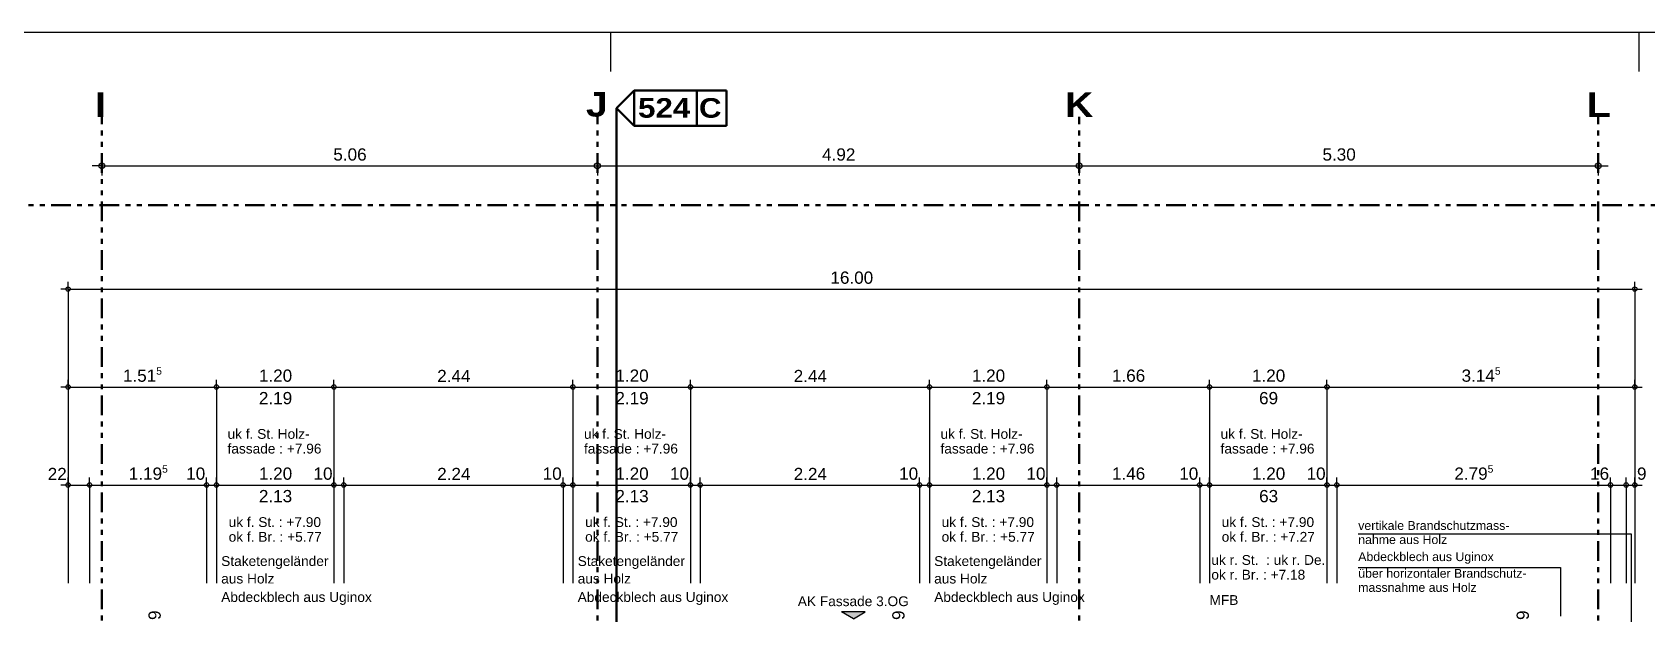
# Model space of a CAD drawing. Header units: centimetres. Extents: x 0.3 to 84.3, y 0.3 to 59.7.
# Drawn here: x 30.49 to 63.46, y 47.83 to 59.7 of the extents above; entities that cross this region are included whole.
import ezdxf

# ---------------------------------------------------------------- set-up
doc = ezdxf.new("R2010")
doc.units = ezdxf.units.CM
for name, pattern in [('AUSGEZOGEN', [0]), ('LINIE_23', [0.79, 0.4, -0.13, 0, -0.13, 0, -0.13]), ('RAND', [44.45, 12.7, -6.35, 12.7, -6.35, 0, -6.35]), ('STRICHPUNKT', [25.4, 12.7, -6.35, 0, -6.35])]:
    doc.linetypes.add(name, pattern=pattern)
for name, color, linetype, lineweight in [('Bauachsen grob', 7, 'RAND', 25), ('Plankopf', 7, 'AUSGEZOGEN', 25), ('Schnittbegrenzung', 7, 'AUSGEZOGEN', 25), ('Text Koten', 7, 'AUSGEZOGEN', 50), ('Text Werkplan Ausfuehrung', 7, 'AUSGEZOGEN', 50), ('Vorprojektmasse', 7, 'AUSGEZOGEN', 25), ('Werkplan- Ausfuehrungsmasse', 7, 'AUSGEZOGEN', 25)]:
    doc.layers.add(name, color=color, linetype=linetype, lineweight=lineweight)
doc.styles.add('ARIAL', font='ARIAL.TTF')
doc.styles.add('Arial Black', font='Arial Black')

msp = doc.modelspace()

# ---------------------------------------------------------------- hatches: boundary and pattern name
at = {"layer": 'Text Werkplan Ausfuehrung', "linetype": 'AUSGEZOGEN', "lineweight": 25}
msp.add_hatch(color=7, dxfattribs=at).paths.add_polyline_path([(47.258, 47.732), (47.5, 47.872), (47.016, 47.872)])

# ---------------------------------------------------------------- linework, layer by layer
at = {"layer": 'Bauachsen grob', "color": 32, "linetype": 'LINIE_23', "lineweight": 50, "true_color": 0xc36e14}
for p, q in [((31.91, 1.394), (31.91, 57.974)), ((42.03, 1.394), (42.03, 57.974)), ((51.87, 1.394), (51.87, 57.974)), ((62.47, 1.394), (62.47, 57.974)), ((21.964, 56.174), (72.416, 56.174))]:
    msp.add_line(p, q, dxfattribs=at)
at = {"layer": 'Plankopf', "color": 7, "linetype": 'AUSGEZOGEN', "lineweight": 25}
for p, q in [((0.3, 59.7), (84.3, 59.7)), ((42.3, 59.7), (42.3, 58.9)), ((63.3, 59.7), (63.3, 58.9))]:
    msp.add_line(p, q, dxfattribs=at)
at = {"layer": 'Schnittbegrenzung', "color": 14, "linetype": 'AUSGEZOGEN', "lineweight": 50, "true_color": 0xb20000}
for p, q in [((42.78, 58.511), (42.42, 58.151)), ((42.78, 57.791), (42.78, 58.511)), ((44.664, 58.511), (42.78, 58.511)), ((44.06, 57.791), (44.06, 58.511)), ((44.664, 57.791), (44.664, 58.511)), ((42.42, 58.151), (42.78, 57.791)), ((42.78, 57.791), (44.664, 57.791)), ((42.78, 57.791), (44.664, 57.791))]:
    msp.add_line(p, q, dxfattribs=at)
at = {"layer": 'Schnittbegrenzung', "color": 14, "linetype": 'STRICHPUNKT', "lineweight": 50, "true_color": 0xb20000}
msp.add_line((42.42, 46.214), (42.42, 58.151), dxfattribs=at)
at = {"layer": 'Text Werkplan Ausfuehrung', "color": 7, "linetype": 'AUSGEZOGEN', "lineweight": 25}
for p, q in [((57.568, 49.465), (63.144, 49.465)), ((63.144, 49.465), (63.144, 47.004)), ((57.568, 48.777), (61.698, 48.777)), ((61.698, 48.777), (61.698, 47.782)), ((47.258, 47.732), (47.016, 47.872)), ((47.5, 47.872), (47.016, 47.872)), ((47.258, 47.732), (47.5, 47.872))]:
    msp.add_line(p, q, dxfattribs=at)
at = {"layer": 'Vorprojektmasse', "color": 32, "linetype": 'AUSGEZOGEN', "lineweight": 25, "true_color": 0xc36e14}
for p, q in [((31.91, 56.974), (31.91, 57.174)), ((42.03, 56.974), (42.03, 57.174)), ((51.87, 56.974), (51.87, 57.174)), ((62.47, 56.974), (62.47, 57.174)), ((31.91, 56.974), (31.71, 56.974)), ((31.91, 56.974), (31.91, 56.774)), ((42.03, 56.974), (42.03, 56.774)), ((42.03, 56.974), (51.87, 56.974)), ((51.87, 56.974), (51.87, 56.774)), ((51.87, 56.974), (62.47, 56.974)), ((62.47, 56.974), (62.47, 56.774)), ((62.47, 56.974), (62.67, 56.974))]:
    msp.add_line(p, q, dxfattribs=at)
msp.add_lwpolyline([(31.91, 56.974), (36.457, 56.974), (36.457, 56.974), (42.03, 56.974)], dxfattribs=at)
for centre in [(31.91, 56.974), (42.03, 56.974), (51.87, 56.974), (62.47, 56.974)]:
    msp.add_circle(centre, 0.06, dxfattribs=at)
at = {"layer": 'Werkplan- Ausfuehrungsmasse', "color": 7, "linetype": 'AUSGEZOGEN', "lineweight": 25}
for p, q in [((31.22, 54.46), (31.07, 54.46)), ((31.22, 54.46), (31.22, 54.61)), ((31.22, 54.46), (31.22, 54.31)), ((31.22, 54.46), (31.22, 52.06)), ((63.216, 54.46), (63.216, 54.61)), ((63.216, 54.46), (63.216, 54.31)), ((63.216, 54.46), (63.216, 52.06)), ((63.216, 54.46), (63.366, 54.46)), ((31.22, 52.46), (31.07, 52.46)), ((31.22, 52.46), (31.22, 52.61)), ((31.22, 52.46), (31.22, 52.31)), ((34.25, 52.46), (34.25, 52.61)), ((34.25, 52.46), (34.25, 52.31)), ((36.65, 52.46), (36.65, 52.61)), ((36.65, 52.46), (36.65, 52.31)), ((41.53, 52.46), (41.53, 52.61)), ((41.53, 52.46), (41.53, 52.31)), ((41.53, 52.46), (43.93, 52.46)), ((43.93, 52.46), (43.93, 52.61)), ((43.93, 52.46), (43.93, 52.31)), ((43.93, 52.46), (48.81, 52.46)), ((48.81, 52.46), (48.81, 52.61)), ((48.81, 52.46), (48.81, 52.31)), ((48.81, 52.46), (51.21, 52.46)), ((51.21, 52.46), (51.21, 52.61)), ((51.21, 52.46), (51.21, 52.31)), ((51.21, 52.46), (54.53, 52.46)), ((54.53, 52.46), (54.53, 52.61)), ((54.53, 52.46), (54.53, 52.31)), ((54.53, 52.46), (56.93, 52.46)), ((56.93, 52.46), (56.93, 52.61)), ((56.93, 52.46), (56.93, 52.31)), ((56.93, 52.46), (56.93, 50.06)), ((56.93, 52.46), (63.216, 52.46)), ((63.216, 52.46), (63.216, 52.61)), ((63.216, 52.46), (63.216, 52.31)), ((63.216, 52.46), (63.216, 50.06)), ((63.216, 52.46), (63.366, 52.46)), ((31.22, 50.46), (31.07, 50.46)), ((31.22, 50.46), (31.22, 50.61)), ((31.22, 50.46), (31.22, 50.31)), ((31.22, 50.46), (31.22, 48.46)), ((31.66, 50.46), (31.66, 50.61)), ((31.66, 50.46), (31.66, 50.31)), ((34.05, 50.46), (34.05, 50.61)), ((34.05, 50.46), (34.05, 50.31)), ((34.05, 50.46), (34.25, 50.46)), ((34.25, 50.46), (34.25, 50.61)), ((34.25, 50.46), (34.25, 50.31)), ((36.65, 50.46), (36.65, 50.61)), ((36.65, 50.46), (36.65, 50.31)), ((36.65, 50.46), (36.85, 50.46)), ((36.85, 50.46), (36.85, 50.61)), ((36.85, 50.46), (36.85, 50.31)), ((36.85, 50.46), (41.33, 50.46)), ((41.33, 50.46), (41.33, 50.61)), ((41.33, 50.46), (41.33, 50.31)), ((41.33, 50.46), (41.53, 50.46)), ((41.53, 50.46), (41.53, 50.61)), ((41.53, 50.46), (41.53, 50.31)), ((41.53, 50.46), (43.93, 50.46)), ((43.93, 50.46), (43.93, 50.61)), ((43.93, 50.46), (43.93, 50.31)), ((43.93, 50.46), (44.13, 50.46)), ((44.13, 50.46), (44.13, 50.61)), ((44.13, 50.46), (44.13, 50.31)), ((44.13, 50.46), (48.61, 50.46)), ((48.61, 50.46), (48.61, 50.61)), ((48.61, 50.46), (48.61, 50.31)), ((48.61, 50.46), (48.81, 50.46)), ((48.81, 50.46), (48.81, 50.61)), ((48.81, 50.46), (48.81, 50.31)), ((48.81, 50.46), (51.21, 50.46)), ((51.21, 50.46), (51.21, 50.61)), ((51.21, 50.46), (51.21, 50.31)), ((51.21, 50.46), (51.41, 50.46)), ((51.41, 50.46), (51.41, 50.61)), ((51.41, 50.46), (51.41, 50.31)), ((51.41, 50.46), (54.33, 50.46)), ((54.33, 50.46), (54.33, 50.61)), ((54.33, 50.46), (54.33, 50.31)), ((54.33, 50.46), (54.53, 50.46)), ((54.53, 50.46), (54.53, 50.61)), ((54.53, 50.46), (54.53, 50.31)), ((54.53, 50.46), (56.93, 50.46)), ((56.93, 50.46), (56.93, 50.61)), ((56.93, 50.46), (56.93, 50.31)), ((56.93, 50.46), (56.93, 48.46)), ((56.93, 50.46), (57.13, 50.46)), ((57.13, 50.46), (57.13, 50.61)), ((57.13, 50.46), (57.13, 50.31)), ((57.13, 50.46), (57.13, 48.46)), ((57.13, 50.46), (62.72, 50.46)), ((62.72, 50.46), (62.72, 50.61)), ((62.72, 50.46), (62.72, 50.31)), ((62.72, 50.46), (62.72, 48.46)), ((62.72, 50.46), (63.04, 50.46)), ((63.04, 50.46), (63.04, 50.61)), ((63.04, 50.46), (63.04, 50.31)), ((63.04, 50.46), (63.04, 48.46)), ((63.04, 50.46), (63.216, 50.46)), ((63.216, 50.46), (63.216, 50.61)), ((63.216, 50.46), (63.216, 50.31)), ((63.216, 50.46), (63.216, 48.46)), ((63.216, 50.46), (63.366, 50.46))]:
    msp.add_line(p, q, dxfattribs=at)
for points in [[(31.22, 54.46), (46.59, 54.46), (46.59, 54.46), (63.216, 54.46)], [(31.22, 52.46), (31.22, 50.752), (31.22, 50.752), (31.22, 50.06)], [(31.22, 52.46), (32.209, 52.46), (32.209, 52.46), (32.809, 52.46), (32.809, 52.46), (34.25, 52.46)], [(34.25, 52.46), (34.25, 52.446), (34.25, 52.446), (34.25, 52.206), (34.25, 52.206), (34.25, 50.06)], [(34.25, 52.46), (34.259, 52.46), (34.259, 52.46), (35.708, 52.46), (35.708, 52.46), (36.65, 52.46)], [(36.65, 52.46), (36.65, 52.449), (36.65, 52.449), (36.65, 52.419), (36.65, 52.419), (36.65, 52.333), (36.65, 52.333), (36.65, 50.06)], [(36.65, 52.46), (36.876, 52.46), (36.876, 52.46), (41.53, 52.46)], [(41.53, 52.46), (41.53, 52.349), (41.53, 52.349), (41.53, 52.285), (41.53, 52.285), (41.53, 52.102), (41.53, 52.102), (41.53, 50.06)], [(43.93, 52.46), (43.93, 52.3), (43.93, 52.3), (43.93, 52.219), (43.93, 52.219), (43.93, 50.06)], [(48.81, 52.46), (48.81, 52.2), (48.81, 52.2), (48.81, 52.086), (48.81, 52.086), (48.81, 50.06)], [(51.21, 52.46), (51.21, 52.151), (51.21, 52.151), (51.21, 50.06)], [(54.53, 52.46), (54.53, 52.083), (54.53, 52.083), (54.53, 50.06)], [(31.22, 50.46), (31.501, 50.46), (31.501, 50.46), (31.66, 50.46)], [(31.66, 50.46), (31.66, 50.427), (31.66, 50.427), (31.66, 48.46)], [(31.66, 50.46), (32.886, 50.46), (32.886, 50.46), (34.05, 50.46)], [(34.05, 50.46), (34.05, 50.443), (34.05, 50.443), (34.05, 50.392), (34.05, 50.392), (34.05, 50.172), (34.05, 50.172), (34.05, 48.46)], [(34.25, 50.46), (34.25, 50.458), (34.25, 50.458), (34.25, 50.438), (34.25, 50.438), (34.25, 50.384), (34.25, 50.384), (34.25, 50.151), (34.25, 50.151), (34.25, 48.46)], [(34.25, 50.46), (34.271, 50.46), (34.271, 50.46), (35.387, 50.46), (35.387, 50.46), (36.65, 50.46)], [(36.65, 50.46), (36.65, 50.413), (36.65, 50.413), (36.65, 50.379), (36.65, 50.379), (36.65, 50.289), (36.65, 50.289), (36.65, 48.46)], [(36.85, 50.46), (36.85, 50.409), (36.85, 50.409), (36.85, 50.374), (36.85, 50.374), (36.85, 50.281), (36.85, 50.281), (36.85, 48.46)], [(41.33, 50.46), (41.33, 50.326), (41.33, 50.326), (41.33, 50.265), (41.33, 50.265), (41.33, 50.103), (41.33, 50.103), (41.33, 48.46)], [(41.53, 50.46), (41.53, 50.322), (41.53, 50.322), (41.53, 50.26), (41.53, 50.26), (41.53, 50.096), (41.53, 50.096), (41.53, 48.46)], [(43.93, 50.46), (43.93, 50.278), (43.93, 50.278), (43.93, 50.202), (43.93, 50.202), (43.93, 48.46)], [(44.13, 50.46), (44.13, 50.274), (44.13, 50.274), (44.13, 50.197), (44.13, 50.197), (44.13, 48.46)], [(48.61, 50.46), (48.61, 50.191), (48.61, 50.191), (48.61, 50.088), (48.61, 50.088), (48.61, 48.46)], [(48.81, 50.46), (48.81, 50.187), (48.81, 50.187), (48.81, 50.083), (48.81, 50.083), (48.81, 48.46)], [(51.21, 50.46), (51.21, 50.142), (51.21, 50.142), (51.21, 48.46)], [(51.41, 50.46), (51.41, 50.139), (51.41, 50.139), (51.41, 48.46)], [(54.33, 50.46), (54.33, 50.084), (54.33, 50.084), (54.33, 48.46)], [(54.53, 50.46), (54.53, 50.081), (54.53, 50.081), (54.53, 48.46)]]:
    msp.add_lwpolyline(points, dxfattribs=at)
for centre in [(31.22, 54.46), (63.216, 54.46), (31.22, 52.46), (34.25, 52.46), (36.65, 52.46), (41.53, 52.46), (43.93, 52.46), (48.81, 52.46), (51.21, 52.46), (54.53, 52.46), (56.93, 52.46), (63.216, 52.46), (31.22, 50.46), (31.66, 50.46), (34.05, 50.46), (34.25, 50.46), (36.65, 50.46), (36.85, 50.46), (41.33, 50.46), (41.53, 50.46), (43.93, 50.46), (44.13, 50.46), (48.61, 50.46), (48.81, 50.46), (51.21, 50.46), (51.41, 50.46), (54.33, 50.46), (54.53, 50.46), (56.93, 50.46), (57.13, 50.46), (62.72, 50.46), (63.04, 50.46), (63.216, 50.46)]:
    msp.add_circle(centre, 0.045, dxfattribs=at)

# ---------------------------------------------------------------- texts
at = {"layer": 'Bauachsen grob', "color": 32, "linetype": 'AUSGEZOGEN', "lineweight": 100, "true_color": 0xc36e14, "char_height": 0.5, "width": 0.25, "attachment_point": 7, "style": 'Arial Black'}
for s, insert in [('I', (31.772, 57.974)), ('J', (41.797, 57.974)), ('K', (51.578, 57.974)), ('L', (62.237, 57.974))]:
    msp.add_mtext(s, dxfattribs=dict(at, insert=insert))
at = {"layer": 'Schnittbegrenzung', "color": 14, "linetype": 'AUSGEZOGEN', "lineweight": 35, "true_color": 0xb20000, "insert": (42.86, 57.951), "char_height": 0.4, "width": 0.2, "attachment_point": 7, "style": 'Arial Black'}
msp.add_mtext('524\\~C', dxfattribs=at)
at = {"layer": 'Text Koten', "color": 7, "linetype": 'AUSGEZOGEN', "lineweight": 35, "char_height": 0.2, "width": 0.1, "attachment_point": 7, "style": 'ARIAL'}
for s, insert in [('uk\\~f.\\~St.\\~Holz-', (34.477, 51.4)), ('uk\\~f.\\~St.\\~Holz-', (41.757, 51.4)), ('uk\\~f.\\~St.\\~Holz-', (49.037, 51.4)), ('uk\\~f.\\~St.\\~Holz-', (54.757, 51.4)), ('fassade\\~:\\~+7.96', (34.477, 51.1)), ('fassade\\~:\\~+7.96', (41.757, 51.1)), ('fassade\\~:\\~+7.96', (49.037, 51.1)), ('fassade\\~:\\~+7.96', (54.757, 51.1)), ('uk\\~f.\\~St.\\~:\\~+7.90', (34.5, 49.6)), ('uk\\~f.\\~St.\\~:\\~+7.90', (41.78, 49.6)), ('uk\\~f.\\~St.\\~:\\~+7.90', (49.06, 49.6)), ('uk\\~f.\\~St.\\~:\\~+7.90', (54.78, 49.6)), ('ok\\~f.\\~Br.\\~:\\~+5.77', (34.5, 49.3)), ('ok\\~f.\\~Br.\\~:\\~+5.77', (41.78, 49.3)), ('ok\\~f.\\~Br.\\~:\\~+5.77', (49.06, 49.3)), ('ok\\~f.\\~Br.\\~:\\~+7.27', (54.78, 49.3)), ('uk\\~r.\\~St.\\~\\~:\\~uk\\~r.\\~De.', (54.568, 48.827)), ('ok\\~r.\\~Br.\\~:\\~+7.18', (54.568, 48.527))]:
    msp.add_mtext(s, dxfattribs=dict(at, insert=insert))
at = {"layer": 'Text Werkplan Ausfuehrung', "color": 7, "linetype": 'AUSGEZOGEN', "lineweight": 35, "attachment_point": 7, "style": 'ARIAL'}
for s, insert, char_height, width in [('vertikale\\~Brandschutzmass-', (57.568, 49.541), 0.18, 0.09), ('nahme\\~aus\\~Holz', (57.568, 49.253), 0.18, 0.09), ('Staketengeländer', (34.348, 48.747), 0.2, 0.1), ('Staketengeländer', (41.628, 48.747), 0.2, 0.1), ('Staketengeländer', (48.908, 48.747), 0.2, 0.1), ('Abdeckblech\\~aus\\~Uginox', (57.568, 48.853), 0.18, 0.09), ('aus\\~Holz', (34.348, 48.447), 0.2, 0.1), ('aus\\~Holz', (41.628, 48.447), 0.2, 0.1), ('aus\\~Holz', (48.908, 48.447), 0.2, 0.1), ('über\\~horizontaler\\~Brandschutz-', (57.568, 48.565), 0.18, 0.09), ('massnahme\\~aus\\~Holz', (57.568, 48.277), 0.18, 0.09), ('Abdeckblech\\~aus\\~Uginox', (34.348, 48.013), 0.2, 0.1), ('Abdeckblech\\~aus\\~Uginox', (41.628, 48.013), 0.2, 0.1), ('AK\\~Fassade\\~3.OG', (46.123, 47.985), 0.2, 0.1), ('Abdeckblech\\~aus\\~Uginox', (48.908, 48.013), 0.2, 0.1), ('MFB', (54.53, 48.013), 0.2, 0.1)]:
    msp.add_mtext(s, dxfattribs=dict(at, insert=insert, char_height=char_height, width=width))
at = {"layer": 'Vorprojektmasse', "color": 32, "linetype": 'AUSGEZOGEN', "lineweight": 50, "true_color": 0xc36e14, "char_height": 0.25, "width": 0.125, "attachment_point": 7, "style": 'ARIAL'}
for s, insert in [('5.06', (36.638, 57.078)), ('4.92', (46.619, 57.078)), ('5.30', (56.838, 57.078))]:
    msp.add_mtext(s, dxfattribs=dict(at, insert=insert))
at = {"layer": 'Werkplan- Ausfuehrungsmasse', "color": 7, "linetype": 'AUSGEZOGEN', "lineweight": 50, "attachment_point": 7, "style": 'ARIAL'}
for s, insert, char_height, width in [('16.00', (46.789, 54.564), 0.25, 0.125), ('1.51', (32.341, 52.564), 0.25, 0.125), ('5', (33.021, 52.71), 0.15, 0.075), ('1.20', (35.118, 52.564), 0.25, 0.125), ('2.44', (38.759, 52.56), 0.25, 0.125), ('1.20', (42.398, 52.564), 0.25, 0.125), ('2.44', (46.039, 52.56), 0.25, 0.125), ('1.20', (49.678, 52.564), 0.25, 0.125), ('1.66', (52.538, 52.564), 0.25, 0.125), ('1.20', (55.398, 52.564), 0.25, 0.125), ('3.14', (59.679, 52.564), 0.25, 0.125), ('5', (60.359, 52.71), 0.15, 0.075), ('2.19', (35.118, 52.105), 0.25, 0.125), ('2.19', (42.398, 52.105), 0.25, 0.125), ('2.19', (49.678, 52.105), 0.25, 0.125), ('69', (55.543, 52.105), 0.25, 0.125), ('22', (30.805, 50.56), 0.25, 0.125), ('1.19', (32.461, 50.564), 0.25, 0.125), ('5', (33.141, 50.71), 0.15, 0.075), ('10', (33.633, 50.564), 0.25, 0.125), ('1.20', (35.118, 50.564), 0.25, 0.125), ('10', (36.233, 50.564), 0.25, 0.125), ('2.24', (38.759, 50.56), 0.25, 0.125), ('10', (40.913, 50.564), 0.25, 0.125), ('1.20', (42.398, 50.564), 0.25, 0.125), ('10', (43.513, 50.564), 0.25, 0.125), ('2.24', (46.039, 50.56), 0.25, 0.125), ('10', (48.193, 50.564), 0.25, 0.125), ('1.20', (49.678, 50.564), 0.25, 0.125), ('10', (50.793, 50.564), 0.25, 0.125), ('1.46', (52.538, 50.564), 0.25, 0.125), ('10', (53.913, 50.564), 0.25, 0.125), ('1.20', (55.398, 50.564), 0.25, 0.125), ('10', (56.513, 50.564), 0.25, 0.125), ('2.79', (59.531, 50.564), 0.25, 0.125), ('5', (60.211, 50.71), 0.15, 0.075), ('16', (62.303, 50.564), 0.25, 0.125), ('9', (63.261, 50.564), 0.25, 0.125), ('2.13', (35.118, 50.105), 0.25, 0.125), ('2.13', (42.398, 50.105), 0.25, 0.125), ('2.13', (49.678, 50.105), 0.25, 0.125), ('63', (55.544, 50.105), 0.25, 0.125)]:
    msp.add_mtext(s, dxfattribs=dict(at, insert=insert, char_height=char_height, width=width))
at = {"layer": 'Werkplan- Ausfuehrungsmasse', "color": 7, "linetype": 'AUSGEZOGEN', "lineweight": 50, "char_height": 0.25, "width": 0.125, "attachment_point": 7, "rotation": 90, "style": 'ARIAL'}
for insert in [(33.116, 47.705), (48.306, 47.705), (61.056, 47.705)]:
    msp.add_mtext('9', dxfattribs=dict(at, insert=insert))

doc.saveas('drawing.dxf')
